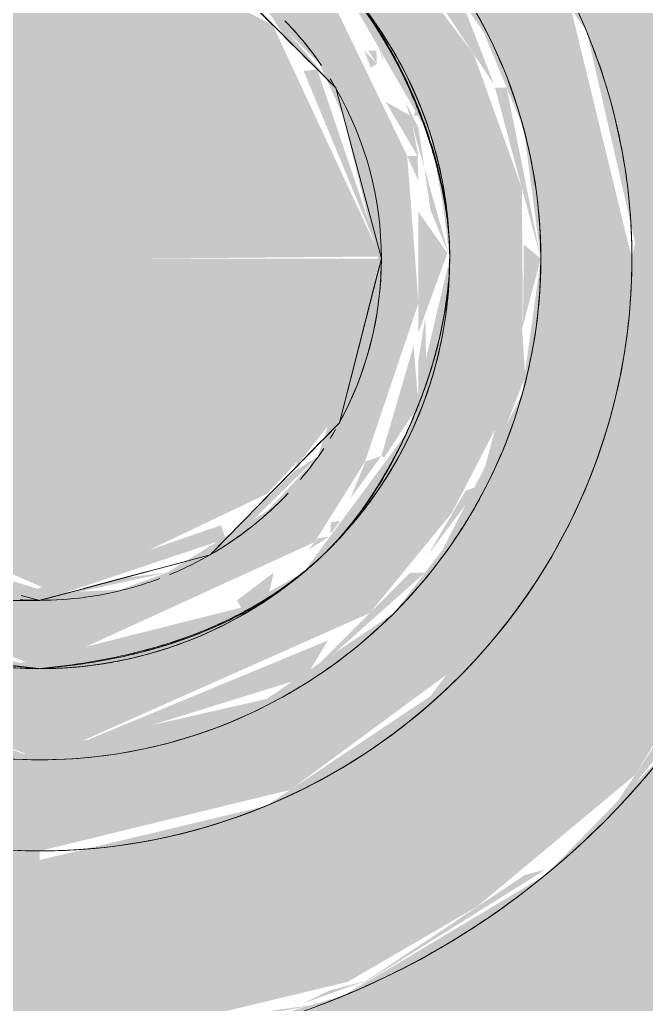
# Model space of a CAD drawing. Header units: millimetres. Extents: x 91786 to 132940, y -1987 to 10096.
# Drawn here: x 128289.46 to 128303.21, y 583.63 to 605.24 of the extents above; entities that cross this region are included whole.
import ezdxf

# ---------------------------------------------------------------- set-up
doc = ezdxf.new("R2010")
doc.units = ezdxf.units.MM
doc.layers.add('0-1', color=7, linetype='Continuous', lineweight=9)
doc.layers.add('P-SANR-FIXT', color=7, linetype='Continuous', lineweight=9)
doc.layers.add('0-2', color=7, linetype='Continuous', lineweight=9, transparency=0.7)

# ---------------------------------------------------------------- blocks, each defined once
blk = doc.blocks.new('Sanitary_Toilet-Accessories_Gessi_Wall-mounted-paper-roll-holder-65449 - Chrome-30913797-Развертка 1_66-4')
at = {"layer": '0-2'}
for points in [[(9619, 577.5), (9626.477, 578.942), (9631.754, 581.797), (9634.518, 584.09), (9636.893, 586.82), (9638.738, 589.787), (9640.112, 593.061), (9640.943, 596.48), (9641.223, 600), (9640.943, 603.52), (9640.108, 606.953), (9639.048, 609.605), (9636.979, 613.062), (9634.91, 615.518), (9631.99, 618.032), (9629.215, 619.737), (9625.138, 621.528), (9619, 622.5), (9611.523, 621.058), (9609.5, 619.801), (9609.607, 614.73), (9612.303, 616.168), (9614.963, 616.944), (9619, 617.5), (9624.524, 616.602), (9627.579, 615.238), (9630.102, 613.528), (9632.823, 610.732), (9633.656, 609.536), (9635.211, 606.593), (9636.226, 602.78), (9636.416, 598.285), (9635.834, 595.486), (9634.88, 592.647), (9632.698, 589.123), (9630.102, 586.472), (9625.697, 583.832), (9623.037, 583.056), (9618.593, 582.556), (9613.476, 583.398), (9610.624, 584.635), (9607.564, 586.775), (9605.114, 589.356), (9603.202, 592.501), (9602.832, 592.579), (9598.07, 592.5), (9598.952, 590.395), (9601.047, 586.902), (9603.09, 584.482), (9605.82, 582.107), (9608.785, 580.263), (9612.862, 578.472), (9614.441, 578.222)], [(9619, 582.5), (9625.762, 584.127), (9628.603, 585.779), (9632.072, 588.67), (9635.109, 593.609), (9636.322, 599.103), (9635.431, 605.042), (9634.709, 607.353), (9631.083, 612.374), (9626.361, 615.585), (9623.734, 616.558), (9619, 617.5), (9619, 613), (9624.5, 611.66), (9628.526, 608.693), (9631.01, 604.975), (9632.072, 600.344), (9630.657, 594.497), (9627.579, 590.398), (9623.975, 587.99), (9619, 586.801), (9619, 583.146)], [(9619, 587), (9624.5, 588.34), (9628.526, 591.307), (9631.01, 595.025), (9632, 600), (9630.657, 605.503), (9627.579, 609.602), (9623.761, 612.053), (9618.593, 612.919), (9613.5, 611.66), (9609.5, 608.732), (9609.648, 607.426), (9610.996, 607.483), (9611.853, 608.263), (9614.1, 609.687), (9619, 611), (9625, 609.192), (9626.778, 607.778), (9628.744, 604.975), (9629.625, 602.847), (9630, 600), (9629.588, 597.017), (9627.836, 593.6), (9626.778, 592.222), (9623.975, 590.333), (9618.593, 589.109), (9613, 590.808), (9611.222, 592.222), (9610.531, 592.752), (9608.545, 592.697), (9610.307, 590.474), (9614.266, 587.942), (9618.593, 587.081)], [(9619, 591.019), (9625.035, 593.777), (9626.142, 595.547), (9627.315, 599.026), (9627.067, 602.254), (9625.332, 605.849), (9624.122, 606.863), (9618.653, 608.855), (9616.055, 607.462), (9620.941, 607.244), (9623.488, 605.922), (9625.137, 604.287), (9625.661, 603.135), (9626.462, 599.852), (9625.104, 595.652), (9624, 594.464), (9621.795, 593.109), (9620.764, 592.731), (9617.475, 592.583), (9615.399, 592.5), (9618.989, 591.024)], [(9621.15, 600), (9626.481, 600.047), (9624.118, 605.122), (9621.744, 606.364), (9618.87, 607.24), (9618.104, 606.998), (9613.131, 603.937), (9611.63, 600), (9621.057, 600)], [(9625.496, 603.748), (9623.928, 605.581), (9624.364, 604.881), (9625.495, 603.749)], [(9626.263, 604.193), (9626.279, 604.202), (9626.109, 604.566)], [(9627.315, 601.7), (9627.293, 602.254), (9627.086, 602.254)], [(9627.315, 598.381), (9627.95, 600.12), (9627.315, 601.026), (9627.315, 598.974)], [(9627.988, 600.029), (9627.982, 600.089), (9627.981, 600.046)], [(9623.648, 594.425), (9624.211, 594.966), (9623.721, 594.5)], [(9625.38, 593.958), (9625.598, 594.243), (9625.393, 594.214)]]:
    blk.add_hatch(color=256, dxfattribs=at).paths.add_polyline_path(points)
h = blk.add_hatch(color=256, dxfattribs=at)
h.paths.add_polyline_path([(9619, 582.5), (9619, 587), (9613.5, 588.34), (9609.474, 591.307), (9608.295, 592.847), (9605.035, 592.708), (9603.387, 592.5), (9606.917, 587.626), (9611.639, 584.415), (9614.266, 583.442), (9618.593, 582.581)])
h.paths.add_polyline_path([(9609.5, 608.732), (9610.307, 609.526), (9614.1, 612.025), (9619, 613.199), (9619, 617.5), (9612.238, 615.873), (9609.5, 614.253), (9609.5, 608.855)])
h = blk.add_hatch(color=256, dxfattribs=at)
h.paths.add_polyline_path([(9625.697, 583.832), (9630.102, 586.591), (9629.648, 586.472), (9625.953, 584.003)])
h.paths.add_polyline_path([(9619, 582.5), (9625.139, 583.639), (9623.734, 583.442), (9620.146, 582.728)])
h.paths.add_polyline_path([(9631.374, 587.626), (9633.589, 590.349), (9633.551, 590.883), (9631.411, 587.681)])
h.paths.add_polyline_path([(9635.314, 593.977), (9636.281, 597.791), (9635.986, 597.414), (9635.493, 594.898)])
h.paths.add_polyline_path([(9636.498, 600.01), (9635.778, 604.598), (9635.643, 604.344), (9636.416, 600.424)])
h.paths.add_polyline_path([(9635.168, 606.697), (9633.551, 609.722), (9632.896, 610.096), (9635.107, 606.788)])
h.paths.add_polyline_path([(9630.898, 612.693), (9627.865, 615.035), (9630.102, 613.225)])
h.paths.add_polyline_path([(9625.697, 616.168), (9622.348, 617.039), (9623.734, 616.558), (9625.362, 616.234)])
h = blk.add_hatch(color=256, dxfattribs=at)
h.paths.add_polyline_path([(9624.76, 583.646), (9626.182, 584.156), (9625.364, 583.936), (9625.148, 583.832)])
h.paths.add_polyline_path([(9634.964, 592.997), (9635.283, 593.88), (9634.973, 593.035)])
h.paths.add_polyline_path([(9636.322, 599.103), (9636.416, 600.424), (9636.22, 599.99), (9636.246, 599.766)])
h.paths.add_polyline_path([(9631.703, 611.883), (9630.898, 612.693), (9631.597, 611.991)])
h.paths.add_polyline_path([(9627.104, 615.228), (9625.137, 616.279), (9625.762, 615.873), (9626.735, 615.405)])
h = blk.add_hatch(color=256, dxfattribs=at)
h.paths.add_polyline_path([(9619, 589), (9626.248, 592.222), (9628.046, 594.417), (9628.995, 596.25), (9629.597, 598.497), (9629.588, 601.538), (9628.526, 604.492), (9625.696, 608.226), (9619, 611), (9611.738, 607.764), (9611.475, 607.416), (9614.578, 607.659), (9619.482, 608.855), (9624.597, 607.048), (9625.941, 605.5), (9627.579, 602.655), (9627.844, 601.229), (9628, 599.999), (9627.111, 596.25), (9624.789, 593.109), (9623.422, 592.341), (9618.593, 591.123), (9612.304, 592.714), (9611.504, 592.469), (9612.669, 591.622), (9618.593, 589.169)])
h.paths.add_polyline_path([(9625.811, 594.723), (9626.155, 595.547), (9626.15, 595.547)])
h = blk.add_hatch(color=256, dxfattribs=at)
h.paths.add_polyline_path([(9619, 589), (9624.834, 590.808), (9625.331, 591.622), (9620.9, 589.787)])
h.paths.add_polyline_path([(9619, 589), (9612.636, 591.338), (9614.025, 590.333), (9618.593, 589.109)])
h.paths.add_polyline_path([(9627.528, 593.502), (9628.667, 595.025), (9628.349, 594.904), (9627.53, 593.505)])
h.paths.add_polyline_path([(9629.625, 598.601), (9630, 600), (9629.625, 600.312), (9629.625, 600)])
h.paths.add_polyline_path([(9628.977, 603.817), (9628.192, 605.834), (9627.315, 606.305), (9628.526, 604.492)])
h.paths.add_polyline_path([(9619, 611), (9613.166, 609.192), (9612.636, 608.364), (9618.593, 610.831)])
h.paths.add_polyline_path([(9625.873, 608.153), (9623.975, 609.667), (9619, 611), (9625.696, 608.226)])
h = blk.add_hatch(color=256, dxfattribs=at)
h.paths.add_polyline_path([(9624.5, 590.474), (9627.459, 593.109), (9627.135, 593.109), (9624.789, 590.763)])
h.paths.add_polyline_path([(9630, 600), (9629.251, 603.75), (9628.995, 603.75), (9629.671, 601.229)])
h.paths.add_polyline_path([(9628.526, 594.5), (9629.66, 597.414), (9629.588, 598.462), (9628.667, 595.025)])
h.paths.add_polyline_path([(9628.526, 605.5), (9625.696, 608.727), (9625.397, 608.629), (9628.192, 605.834)])
h = blk.add_hatch(color=256, dxfattribs=at)
h.paths.add_polyline_path([(9618.977, 591.01), (9618.808, 591.098), (9618.971, 591.012)])
h.paths.add_polyline_path([(9625.785, 594.692), (9626.15, 595.547), (9625.787, 594.697)])
h.paths.add_polyline_path([(9615.26, 607.451), (9615.405, 607.5), (9615.349, 607.488)])
h = blk.add_hatch(color=256, dxfattribs=at)
h.paths.add_polyline_path([(9626.56, 595.635), (9627.315, 596.771), (9627.206, 598.083), (9626.5, 595.67)])
h.paths.add_polyline_path([(9623.193, 607.263), (9623.086, 607.575), (9623.086, 607.308)])
h = blk.add_hatch(color=256, dxfattribs=at)
h.paths.add_polyline_path([(9623.422, 592.341), (9624, 592.517), (9624.138, 593.109), (9623.33, 592.5)])
h.paths.add_polyline_path([(9627.315, 602.235), (9627.14, 603.135), (9626.593, 603.444), (9627.293, 602.254)])
h.paths.add_polyline_path([(9627.315, 603.444), (9627.209, 603.135), (9627.315, 603.135)])
h.paths.add_polyline_path([(9626.401, 604.273), (9626.39, 604.566), (9626.21, 604.566)])
h.paths.add_polyline_path([(9624.672, 606.651), (9623.967, 607.505), (9623.325, 607.492), (9623.193, 607.263), (9624.597, 606.682)])
h = blk.add_hatch(color=256, dxfattribs=at)
h.paths.add_polyline_path([(9604.722, 600), (9610.016, 600.084), (9611.014, 603.937), (9613.316, 606.97), (9613.5, 607.41), (9609.5, 607.084), (9609.22, 603.591), (9608.75, 602.499), (9607.61, 601.229), (9605.746, 600.248), (9604.621, 600)])
h.paths.add_polyline_path([(9610.685, 600), (9611.519, 600.047), (9613.682, 604.531), (9619.093, 607.245), (9620.126, 607.035), (9623.322, 605.922), (9622.74, 606.499), (9619.362, 607.403), (9614.762, 607.244), (9612.922, 606.169), (9611.804, 604.355), (9610.685, 601.026), (9610.685, 600.025)])
h.paths.add_polyline_path([(9626.5, 600), (9625.09, 604.154), (9624.794, 604.119), (9626.481, 600.047)])
h.paths.add_polyline_path([(9607.908, 601.524), (9608.325, 601.926), (9608, 601.593)])
h = blk.add_hatch(color=256, dxfattribs=at)
h.paths.add_polyline_path([(9624.9, 593.613), (9625.349, 593.894), (9625.104, 593.862), (9624.919, 593.636)])
h.paths.add_polyline_path([(9625.391, 605.826), (9625.125, 606.348), (9625.234, 606.067), (9625.364, 605.868)])
h = blk.add_hatch(color=256, dxfattribs=at)
h.paths.add_polyline_path([(9625.506, 593.98), (9625.597, 593.995), (9625.579, 594.156)])
h.paths.add_polyline_path([(9626.557, 604.363), (9626.469, 604.566), (9626.5, 604.433)])
h = blk.add_hatch(color=256, dxfattribs=at)
h.paths.add_polyline_path([(9625.597, 593.995), (9625.605, 593.997), (9625.925, 594.5)])
h.paths.add_polyline_path([(9626.602, 604.389), (9626.5, 604.664), (9626.5, 604.525)])
h = blk.add_hatch(color=256, dxfattribs=at)
h.paths.add_polyline_path([(9625.818, 594.732), (9626.5, 595.67), (9626.155, 595.547)])
h.paths.add_polyline_path([(9626.279, 604.202), (9626.401, 604.273), (9626.128, 604.566)])
h = blk.add_hatch(color=256, dxfattribs=at)
h.paths.add_polyline_path([(9627.315, 596.639), (9627.486, 597.414), (9627.466, 598.71), (9627.315, 597.788), (9627.315, 596.651)])
h.paths.add_polyline_path([(9627.982, 600.089), (9627.033, 603.444), (9627.315, 602.866), (9627.579, 601.063), (9627.799, 600.533)])
h = blk.add_hatch(color=256, dxfattribs=at)
h.paths.add_polyline_path([(9618.904, 591.034), (9618.341, 591.273), (9618.706, 591.103)])
h.paths.add_polyline_path([(9627.315, 601.654), (9627.086, 602.254), (9627.067, 602.254)])
h = blk.add_hatch(color=256, dxfattribs=at)
h.paths.add_polyline_path([(9619, 592.5), (9619.288, 592.577), (9623.086, 593.851), (9622.979, 594.148), (9618.946, 592.755), (9618.038, 593.039), (9616.449, 593.925), (9616.18, 594.075), (9613.074, 596.136), (9611.5, 600), (9610.685, 600), (9610.933, 597.746), (9612.801, 593.989), (9613.561, 593.253), (9615.257, 592.596), (9618.953, 592.501)])
h.paths.add_polyline_path([(9597.796, 592.5), (9606.229, 592.778), (9610.622, 592.748), (9613.5, 592.882), (9612.505, 593.832), (9610.351, 597.555), (9610.168, 598.678), (9609.968, 600), (9597, 600), (9597.227, 594.606), (9597.796, 592.501)])
h.paths.add_polyline_path([(9624.59, 595.388), (9625.674, 596.771), (9626.432, 599.837), (9624.655, 595.547)])
h.paths.add_polyline_path([(9612.451, 596.457), (9612.344, 596.85), (9612.45, 596.46)])
h = blk.add_hatch(color=256, dxfattribs=at)
h.paths.add_polyline_path([(9597, 592.5), (9597.742, 592.651), (9597, 594), (9597, 592.501)])
h.paths.add_polyline_path([(9619.626, 592.758), (9624, 594.842), (9624.655, 595.547), (9626.5, 600), (9611.5, 600), (9613.636, 595.506), (9615.126, 594.663), (9616.318, 593.998), (9616.449, 593.925), (9619.047, 592.792), (9619.582, 592.758)])
h = blk.add_hatch(color=256, dxfattribs=at)
h.paths.add_polyline_path([(9627.502, 593.476), (9628.067, 594.421), (9627.519, 593.505)])
h.paths.add_polyline_path([(9629.597, 598.497), (9629.625, 598.601), (9629.607, 600)])
h = blk.add_hatch(color=256, dxfattribs=at)
h.paths.add_polyline_path([(9619.005, 592.501), (9621.795, 593.109), (9620.839, 592.992), (9619.004, 592.501)])
h.paths.add_polyline_path([(9622.746, 593.503), (9623.471, 594.058), (9625.104, 595.652), (9624.559, 595.314), (9622.747, 593.504)])
at = {"layer": '0-1'}
for p, q in [((9623.684, 605.56), (9624.122, 605.122)), ((9624.202, 605.042), (9624.56, 604.684)), ((9624.613, 604.631), (9624.933, 604.311)), ((9625.332, 603.912), (9625.497, 603.747)), ((9625.497, 603.747), (9626.5, 600)), ((9626.462, 599.852), (9625.579, 596.399)), ((9625.579, 596.399), (9625.332, 596.147)), ((9625.182, 595.993), (9624.59, 595.388)), ((9624.59, 595.388), (9624.166, 594.955)), ((9624.166, 594.955), (9623.648, 594.425)), ((9623.409, 594.181), (9622.841, 593.6)), ((9622.743, 593.501), (9621.788, 593.246)), ((9622.841, 593.6), (9622.744, 593.502)), ((9621.357, 593.13), (9619.961, 592.757)), ((9619, 592.5), (9618.593, 592.609)), ((9619.951, 592.754), (9619.004, 592.501)), ((9618.593, 592.5), (9618.477, 592.5)), ((9618.766, 592.5), (9618.593, 592.5)), ((9618.941, 592.5), (9618.766, 592.5)), ((9619, 592.5), (9618.941, 592.5))]:
    blk.add_line(p, q, dxfattribs=at)
at = {"layer": 'P-SANR-FIXT'}
for radius, start, end in [(13, 22.8573, 67.5), (11, 22.37, 36.1335), (11, 22.37, 36.1335), (7.5, 40.2324, 44.1177), (7.5, 40.2324, 44.1177), (7.5, 40.2324, 44.1177), (9, 29.6513, 35.3302), (9, 29.6513, 35.3302), (13, 22.5, 22.8573), (13, 11.25, 22.5), (7.5, 36.1335, 39.6499), (7.5, 36.1335, 39.6499), (7.5, 36.1335, 39.6499), (9, 17.9681, 29.6513), (9, 17.9681, 29.6513), (7.5, 30, 31.7786), (7.5, 30, 31.7786), (7.5, 30, 31.7786), (11, 7.9402, 20.8175), (11, 7.9402, 20.8175), (7.5, 0, 29.9777), (7.5, 0, 29.9777), (7.5, 0, 29.9777), (9, 11.6951, 17.9681), (9, 11.6951, 17.9681), (13, 0, 10.9788), (9, 7.1875, 11.2886), (9, 7.1875, 11.2886), (11, 360, 6.7019), (11, 0, 6.7019), (9, 0.3307, 6.4889), (9, 0.3307, 6.4889), (9, 352.8125, 0), (9, 352.8125, 0), (11, 352.37, 360), (11, 352.37, 0), (13, 348.75, 0), (7.5, 331.1957, 358.8058), (7.5, 331.1957, 358.8058), (7.5, 331.1957, 358.8058), (11, 337.63, 351.8035), (11, 337.63, 351.8035), (9, 330.3487, 346.4475), (9, 330.3487, 346.4475), (13, 315, 348.3059), (7.5, 328.2214, 330), (7.5, 328.2214, 330), (7.5, 328.2214, 330), (7.5, 319.7676, 326.2698), (7.5, 319.7676, 326.2698), (7.5, 319.7676, 326.2698), (11, 322.9415, 337.0899), (11, 330, 337.0899), (9, 322.7462, 330.3487), (9, 322.7462, 330.3487), (7.5, 310.2293, 316.6384), (7.5, 310.2293, 316.6384), (7.5, 310.2293, 316.6384), (9, 319.7062, 322.7462), (9, 319.7062, 322.7462), (11, 322.9415, 330), (7.5, 300, 307.6406), (7.5, 300, 307.6406), (7.5, 300, 307.6406), (9, 315, 317.43), (9, 315, 317.43), (7.5, 292.3388, 299.9407), (7.5, 292.3388, 299.9407), (7.5, 292.3388, 299.9407), (9, 314.3854, 314.7771), (9, 314.3854, 314.7771), (9, 314.7771, 315), (9, 314.7771, 315), (9, 310.2299, 313.0033), (9, 310.2299, 313.0033), (11, 310.2324, 322.37), (11, 310.2324, 322.37), (9, 299.6513, 310.2299), (9, 299.6513, 310.2299), (7.5, 277.6776, 290.6055), (7.5, 277.6776, 290.6055), (7.5, 277.6776, 290.6055), (7.5, 266.7429, 270), (7.5, 266.7429, 270), (7.5, 266.7429, 270), (7.5, 270.0281, 277.5969), (7.5, 270.0281, 277.5969), (7.5, 270.0281, 277.5969), (9, 283.5525, 298.8918), (9, 283.5525, 298.8918), (11, 300, 310.2324), (11, 300, 310.2324), (9, 252.0319, 269.6693), (9, 252.0319, 269.6693), (9, 270.3307, 281.8378), (9, 270.3307, 281.8378), (9, 281.8378, 283.0064), (9, 281.8378, 283.0064), (13, 270, 315), (11, 240, 270), (11, 240, 270), (11, 270, 300), (11, 270, 300), (17.5, 316.9471, 319.1379), (17.5, 316.9471, 319.1379), (13, 247.8378, 270), (17.5, 313.3006, 314.6715), (17.5, 313.3006, 314.6715), (17.5, 303.75, 313.1111), (17.5, 303.75, 313.1111), (17.5, 298.0769, 303.75), (17.5, 298.0769, 303.75), (17.5, 294.4224, 298.0769), (17.5, 294.4224, 298.0769), (17.5, 292.5, 294.4224), (17.5, 292.5, 294.4224), (17.5, 290.9698, 292.5), (17.5, 290.9698, 292.5)]:
    blk.add_arc((9619, 600), radius, start, end, dxfattribs=at)
for points, knots in [([(9612.669, 593.603), (9612.294, 593.983), (9611.591, 594.885), (9610.73, 596.548), (9610.247, 598.027), (9610.038, 599.185), (9609.982, 600), (9610.034, 600.814), (9610.234, 601.967), (9610.706, 603.436), (9611.557, 605.087), (9612.347, 606.097), (9612.922, 606.64), (9613.326, 606.987), (9614.084, 607.54), (9615.313, 608.187), (9617.021, 608.729), (9618.314, 608.936), (9619, 609)], [0.25, 0.25, 0.25, 0.25, 0.3125, 0.375, 0.4375, 0.46875, 0.5, 0.53125, 0.5625, 0.625, 0.6875, 0.75, 0.765625, 0.78125, 0.8125, 0.875, 0.9375, 1, 1, 1, 1]), ([(9611.444, 595.23), (9611.196, 595.652), (9610.693, 596.661), (9610.247, 598.027), (9610.038, 599.185), (9609.982, 600), (9610.034, 600.814), (9610.234, 601.967), (9610.706, 603.436), (9611.557, 605.087), (9612.347, 606.097), (9612.922, 606.64), (9613.326, 606.987), (9614.084, 607.54), (9615.313, 608.187), (9617.021, 608.729), (9618.314, 608.936), (9619, 609)], [0.3244382, 0.3244382, 0.3244382, 0.3244382, 0.375, 0.4375, 0.46875, 0.5, 0.53125, 0.5625, 0.625, 0.6875, 0.75, 0.765625, 0.78125, 0.8125, 0.875, 0.9375, 1, 1, 1, 1]), ([(9625.331, 593.603), (9625.706, 593.983), (9626.409, 594.885), (9627.27, 596.548), (9627.753, 598.027), (9627.962, 599.185), (9628.018, 600), (9627.966, 600.814), (9627.766, 601.967), (9627.294, 603.436), (9626.443, 605.087), (9625.653, 606.097), (9625.078, 606.64), (9624.674, 606.987), (9623.916, 607.54), (9622.687, 608.187), (9620.979, 608.729), (9619.686, 608.936), (9619, 609)], [0.25, 0.25, 0.25, 0.25, 0.3125, 0.375, 0.4375, 0.46875, 0.5, 0.53125, 0.5625, 0.625, 0.6875, 0.75, 0.765625, 0.78125, 0.8125, 0.875, 0.9375, 1, 1, 1, 1]), ([(9625.331, 593.603), (9625.706, 593.983), (9626.409, 594.885), (9627.27, 596.548), (9627.753, 598.027), (9627.962, 599.185), (9628.018, 600), (9627.966, 600.814), (9627.766, 601.967), (9627.294, 603.436), (9626.443, 605.087), (9625.653, 606.097), (9625.078, 606.64), (9624.674, 606.987), (9623.916, 607.54), (9622.687, 608.187), (9620.979, 608.729), (9619.686, 608.936), (9619, 609)], [0.25, 0.25, 0.25, 0.25, 0.3125, 0.375, 0.4375, 0.46875, 0.5, 0.53125, 0.5625, 0.625, 0.6875, 0.75, 0.765625, 0.78125, 0.8125, 0.875, 0.9375, 1, 1, 1, 1]), ([(9613.847, 607.337), (9613.62, 607.188), (9613.294, 606.951), (9612.889, 606.605), (9612.314, 606.065), (9611.528, 605.066), (9610.69, 603.441), (9610.228, 601.995), (9610.033, 600.855), (9609.983, 600.048), (9610.037, 599.235), (9610.238, 598.078), (9610.708, 596.595), (9611.412, 595.205), (9612.083, 594.241), (9612.538, 593.723), (9612.924, 593.359), (9613.33, 593.011), (9614.093, 592.455), (9615.33, 591.807), (9617.051, 591.266), (9618.355, 591.062), (9619.047, 591)], [0.1875, 0.1875, 0.1875, 0.1875, 0.21875, 0.234375, 0.25, 0.3125, 0.375, 0.4375, 0.46875, 0.5, 0.53125, 0.5625, 0.625, 0.6875, 0.71875, 0.75, 0.765625, 0.78125, 0.8125, 0.875, 0.9375, 1, 1, 1, 1]), ([(9625.397, 606.331), (9625.774, 605.954), (9626.472, 605.066), (9627.31, 603.441), (9627.772, 601.995), (9627.967, 600.855), (9628.017, 600.048), (9627.963, 599.235), (9627.762, 598.078), (9627.292, 596.595), (9626.588, 595.205), (9625.917, 594.241), (9625.462, 593.723), (9625.077, 593.359), (9624.67, 593.011), (9623.907, 592.455), (9622.67, 591.807), (9620.949, 591.266), (9619.645, 591.062), (9618.953, 591)], [0.25, 0.25, 0.25, 0.25, 0.3125, 0.375, 0.4375, 0.46875, 0.5, 0.53125, 0.5625, 0.625, 0.6875, 0.71875, 0.75, 0.765625, 0.78125, 0.8125, 0.875, 0.9375, 1, 1, 1, 1]), ([(9626.742, 604.471), (9626.636, 604.665), (9626.482, 604.927), (9626.32, 605.175), (9626.274, 605.243)], [0.66472966, 0.66472966, 0.66472966, 0.66472966, 0.6875, 0.69627864, 0.69627864, 0.69627864, 0.69627864]), ([(9626.343, 605.161), (9626.375, 605.114), (9626.519, 604.892), (9626.656, 604.661), (9626.758, 604.475)], [0.30633361, 0.30633361, 0.30633361, 0.30633361, 0.3125, 0.33467897, 0.33467897, 0.33467897, 0.33467897]), ([(9627.508, 602.722), (9627.429, 602.956), (9627.204, 603.554), (9626.927, 604.133), (9626.742, 604.471)], [0.59982279, 0.59982279, 0.59982279, 0.59982279, 0.625, 0.66472966, 0.66472966, 0.66472966, 0.66472966]), ([(9626.758, 604.475), (9626.944, 604.138), (9627.226, 603.549), (9627.453, 602.94), (9627.534, 602.696)], [0.33467897, 0.33467897, 0.33467897, 0.33467897, 0.375, 0.40174126, 0.40174126, 0.40174126, 0.40174126]), ([(9627.914, 598.954), (9627.925, 599.028), (9627.975, 599.386), (9627.999, 599.728), (9628, 600)], [0.46056557, 0.46056557, 0.46056557, 0.46056557, 0.46875, 0.5, 0.5, 0.5, 0.5]), ([(9628, 600.047), (9627.999, 599.777), (9627.976, 599.431), (9627.927, 599.07), (9627.915, 598.991)], [0.5, 0.5, 0.5, 0.5, 0.53125, 0.53992076, 0.53992076, 0.53992076, 0.53992076]), ([(9627.707, 597.988), (9627.585, 597.528), (9627.302, 596.686), (9626.923, 595.882), (9626.736, 595.535)], [0.57589, 0.57589, 0.57589, 0.57589, 0.625, 0.66523164, 0.66523164, 0.66523164, 0.66523164]), ([(9626.727, 595.533), (9626.908, 595.865), (9627.291, 596.665), (9627.58, 597.502), (9627.706, 597.974)], [0.33635209, 0.33635209, 0.33635209, 0.33635209, 0.375, 0.42538683, 0.42538683, 0.42538683, 0.42538683]), ([(9626.061, 594.471), (9626.17, 594.621), (9626.4, 594.961), (9626.616, 595.328), (9626.727, 595.533)], [0.29254608, 0.29254608, 0.29254608, 0.29254608, 0.3125, 0.33635209, 0.33635209, 0.33635209, 0.33635209]), ([(9626.736, 595.535), (9626.633, 595.344), (9626.426, 594.988), (9626.203, 594.655), (9626.094, 594.504)], [0.66523164, 0.66523164, 0.66523164, 0.66523164, 0.6875, 0.70759695, 0.70759695, 0.70759695, 0.70759695]), ([(9612.636, 593.636), (9612.731, 593.541), (9612.924, 593.359), (9613.33, 593.011), (9614.093, 592.455), (9615.33, 591.807), (9617.051, 591.266), (9618.355, 591.062), (9619.047, 591)], [0.75, 0.75, 0.75, 0.75, 0.765625, 0.78125, 0.8125, 0.875, 0.9375, 1, 1, 1, 1]), ([(9625.364, 593.636), (9625.269, 593.541), (9625.077, 593.359), (9624.67, 593.011), (9623.907, 592.455), (9622.67, 591.807), (9620.949, 591.266), (9619.645, 591.062), (9618.953, 591)], [0.75, 0.75, 0.75, 0.75, 0.765625, 0.78125, 0.8125, 0.875, 0.9375, 1, 1, 1, 1]), ([(9625.364, 593.636), (9625.269, 593.541), (9625.077, 593.359), (9624.67, 593.011), (9623.907, 592.455), (9622.67, 591.807), (9620.949, 591.266), (9619.645, 591.062), (9618.953, 591)], [0.75, 0.75, 0.75, 0.75, 0.765625, 0.78125, 0.8125, 0.875, 0.9375, 1, 1, 1, 1]), ([(9623.607, 592.297), (9623.776, 592.392), (9624.17, 592.633), (9624.538, 592.902), (9624.743, 593.07)], [0.16532103, 0.16532103, 0.16532103, 0.16532103, 0.1875, 0.21875, 0.21875, 0.21875, 0.21875]), ([(9624.769, 593.1), (9624.561, 592.931), (9624.188, 592.659), (9623.786, 592.416), (9623.613, 592.319)], [0.78125, 0.78125, 0.78125, 0.78125, 0.8125, 0.83476836, 0.83476836, 0.83476836, 0.83476836]), ([(9623.518, 592.267), (9623.236, 592.114), (9622.538, 591.783), (9621.767, 591.525), (9621.298, 591.401)], [0.83883726, 0.83883726, 0.83883726, 0.83883726, 0.875, 0.92411, 0.92411, 0.92411, 0.92411]), ([(9621.322, 591.385), (9621.785, 591.508), (9622.541, 591.761), (9623.226, 592.088), (9623.501, 592.238)], [0.0753675, 0.0753675, 0.0753675, 0.0753675, 0.125, 0.16069074, 0.16069074, 0.16069074, 0.16069074]), ([(9615.989, 591.615), (9616.341, 591.496), (9617.296, 591.228), (9618.355, 591.062), (9619.047, 591)], [0.8985079, 0.8985079, 0.8985079, 0.8985079, 0.9375, 1, 1, 1, 1]), ([(9618.953, 591), (9618.279, 591.059), (9617.278, 591.214), (9616.37, 591.466), (9616.052, 591.571)], [0, 0, 0, 0, 0.0625, 0.09825874, 0.09825874, 0.09825874, 0.09825874])]:
    blk.add_open_spline(points, degree=3, knots=knots, dxfattribs=at)
for points in [[(9627.801, 601.681), (9627.724, 602.027), (9627.625, 602.376), (9627.508, 602.722)], [(9627.534, 602.696), (9627.643, 602.369), (9627.734, 602.039), (9627.806, 601.711)], [(9627.918, 601.058), (9627.887, 601.263), (9627.848, 601.471), (9627.801, 601.681)], [(9627.806, 601.711), (9627.838, 601.57), (9627.866, 601.428), (9627.89, 601.288)], [(9627.89, 601.288), (9627.9, 601.228), (9627.909, 601.168), (9627.918, 601.109)], [(9628, 600), (9628.001, 600.272), (9627.983, 600.543), (9627.95, 600.823)], [(9627.951, 600.863), (9627.984, 600.586), (9628.001, 600.317), (9628, 600.047)], [(9625.769, 594.092), (9625.869, 594.213), (9625.966, 594.34), (9626.061, 594.471)], [(9626.094, 594.504), (9626.034, 594.42), (9625.972, 594.338), (9625.91, 594.258)], [(9625.331, 593.603), (9625.418, 593.692), (9625.505, 593.784), (9625.589, 593.88)], [(9625.603, 593.89), (9625.525, 593.802), (9625.445, 593.718), (9625.364, 593.636)], [(9624.743, 593.07), (9624.846, 593.154), (9624.946, 593.241), (9625.044, 593.329)], [(9625.074, 593.361), (9624.975, 593.272), (9624.873, 593.185), (9624.769, 593.1)], [(9620.91, 591.305), (9620.297, 591.164), (9619.645, 591.062), (9618.953, 591)], [(9619.047, 591), (9619.721, 591.059), (9620.358, 591.157), (9620.957, 591.295)], [(9621.231, 591.384), (9621.125, 591.356), (9621.018, 591.33), (9620.91, 591.305)], [(9620.957, 591.295), (9621.041, 591.315), (9621.125, 591.335), (9621.208, 591.356)]]:
    blk.add_open_spline(points, degree=3, dxfattribs=at)
blk = doc.blocks.new('Sanitary_Toilet-Accessories_Gessi_Wall-mounted-paper-roll-holder-65449 - Chrome-V72-Развертка 1_66-4')
at = {"layer": '0-1'}
for p, q in [((9623.684, 605.56), (9624.122, 605.122)), ((9624.202, 605.042), (9624.56, 604.684)), ((9624.613, 604.631), (9624.933, 604.311)), ((9625.332, 603.912), (9625.497, 603.747)), ((9625.497, 603.747), (9626.5, 600)), ((9626.462, 599.852), (9625.579, 596.399)), ((9625.579, 596.399), (9625.332, 596.147)), ((9625.182, 595.993), (9624.59, 595.388)), ((9624.59, 595.388), (9624.166, 594.955)), ((9624.166, 594.955), (9623.648, 594.425)), ((9623.409, 594.181), (9622.841, 593.6)), ((9622.743, 593.501), (9621.788, 593.246)), ((9622.841, 593.6), (9622.744, 593.502)), ((9621.357, 593.13), (9619.961, 592.757)), ((9619, 592.5), (9618.593, 592.609)), ((9619.951, 592.754), (9619.004, 592.501)), ((9618.593, 592.5), (9618.477, 592.5)), ((9618.766, 592.5), (9618.593, 592.5)), ((9618.941, 592.5), (9618.766, 592.5)), ((9619, 592.5), (9618.941, 592.5))]:
    blk.add_line(p, q, dxfattribs=at)
at = {"layer": 'P-SANR-FIXT'}
for radius, start, end in [(13, 22.8573, 67.5), (11, 22.37, 36.1335), (11, 22.37, 36.1335), (7.5, 40.2324, 44.1177), (7.5, 40.2324, 44.1177), (7.5, 40.2324, 44.1177), (9, 29.6513, 35.3302), (9, 29.6513, 35.3302), (13, 22.5, 22.8573), (13, 11.25, 22.5), (7.5, 36.1335, 39.6499), (7.5, 36.1335, 39.6499), (7.5, 36.1335, 39.6499), (9, 17.9681, 29.6513), (9, 17.9681, 29.6513), (7.5, 30, 31.7786), (7.5, 30, 31.7786), (7.5, 30, 31.7786), (11, 7.9402, 20.8175), (11, 7.9402, 20.8175), (7.5, 0, 29.9777), (7.5, 0, 29.9777), (7.5, 0, 29.9777), (9, 11.6951, 17.9681), (9, 11.6951, 17.9681), (13, 0, 10.9788), (9, 7.1875, 11.2886), (9, 7.1875, 11.2886), (11, 352.37, 6.7019), (11, 352.37, 6.7019), (9, 0.3307, 6.4889), (9, 0.3307, 6.4889), (9, 352.8125, 0), (9, 352.8125, 0), (13, 348.75, 0), (7.5, 331.1957, 358.8058), (7.5, 331.1957, 358.8058), (7.5, 331.1957, 358.8058), (11, 337.63, 351.8035), (11, 337.63, 351.8035), (9, 322.7462, 346.4475), (9, 330.3487, 346.4475), (13, 270, 348.3059), (7.5, 328.2214, 330), (7.5, 328.2214, 330), (7.5, 328.2214, 330), (7.5, 319.7676, 326.2698), (7.5, 319.7676, 326.2698), (7.5, 319.7676, 326.2698), (11, 322.9415, 337.0899), (11, 330, 337.0899), (9, 322.7462, 330.3487), (7.5, 310.2293, 316.6384), (7.5, 310.2293, 316.6384), (7.5, 310.2293, 316.6384), (9, 319.7062, 322.7462), (9, 319.7062, 322.7462), (11, 322.9415, 330), (7.5, 300, 307.6406), (7.5, 300, 307.6406), (7.5, 300, 307.6406), (9, 315, 317.43), (9, 315, 317.43), (7.5, 292.3388, 299.9407), (7.5, 292.3388, 299.9407), (7.5, 292.3388, 299.9407), (9, 314.3854, 314.7771), (9, 314.3854, 314.7771), (9, 314.7771, 315), (9, 314.7771, 315), (9, 310.2299, 313.0033), (9, 310.2299, 313.0033), (11, 310.2324, 322.37), (11, 310.2324, 322.37), (9, 299.6513, 310.2299), (9, 299.6513, 310.2299), (7.5, 277.6776, 290.6055), (7.5, 277.6776, 290.6055), (7.5, 277.6776, 290.6055), (7.5, 266.7429, 270), (7.5, 266.7429, 270), (7.5, 266.7429, 270), (7.5, 270.0281, 277.5969), (7.5, 270.0281, 277.5969), (7.5, 270.0281, 277.5969), (9, 283.5525, 298.8918), (9, 283.5525, 298.8918), (11, 300, 310.2324), (11, 300, 310.2324), (9, 252.0319, 269.6693), (9, 252.0319, 269.6693), (9, 270.3307, 281.8378), (9, 272.3872, 281.8378), (9, 281.8378, 283.0064), (9, 281.8378, 283.0064), (11, 240, 270), (11, 240, 270), (11, 270, 300), (11, 270, 300), (17.5, 316.9471, 319.1379), (17.5, 316.9471, 319.1379), (13, 247.8378, 270), (17.5, 313.3006, 314.6715), (17.5, 313.3006, 314.6715), (17.5, 303.75, 313.1111), (17.5, 303.75, 313.1111), (17.5, 298.0769, 303.75), (17.5, 298.0769, 303.75), (17.5, 294.4224, 298.0769), (17.5, 294.4224, 298.0769), (17.5, 290.9698, 294.4224), (17.5, 290.9698, 294.4224)]:
    blk.add_arc((9619, 600), radius, start, end, dxfattribs=at)
for points, knots in [([(9612.669, 593.603), (9612.294, 593.983), (9611.591, 594.885), (9610.73, 596.548), (9610.247, 598.027), (9610.038, 599.185), (9609.982, 600), (9610.034, 600.814), (9610.234, 601.967), (9610.706, 603.436), (9611.557, 605.087), (9612.347, 606.097), (9612.922, 606.64), (9613.326, 606.987), (9614.084, 607.54), (9615.313, 608.187), (9617.021, 608.729), (9618.314, 608.936), (9619, 609)], [0.25, 0.25, 0.25, 0.25, 0.3125, 0.375, 0.4375, 0.46875, 0.5, 0.53125, 0.5625, 0.625, 0.6875, 0.75, 0.765625, 0.78125, 0.8125, 0.875, 0.9375, 1, 1, 1, 1]), ([(9611.444, 595.23), (9611.196, 595.652), (9610.693, 596.661), (9610.247, 598.027), (9610.038, 599.185), (9609.982, 600), (9610.034, 600.814), (9610.234, 601.967), (9610.706, 603.436), (9611.557, 605.087), (9612.347, 606.097), (9612.922, 606.64), (9613.326, 606.987), (9614.084, 607.54), (9615.313, 608.187), (9617.021, 608.729), (9618.314, 608.936), (9619, 609)], [0.3244382, 0.3244382, 0.3244382, 0.3244382, 0.375, 0.4375, 0.46875, 0.5, 0.53125, 0.5625, 0.625, 0.6875, 0.75, 0.765625, 0.78125, 0.8125, 0.875, 0.9375, 1, 1, 1, 1]), ([(9625.331, 593.603), (9625.706, 593.983), (9626.409, 594.885), (9627.27, 596.548), (9627.753, 598.027), (9627.962, 599.185), (9628.018, 600), (9627.966, 600.814), (9627.766, 601.967), (9627.294, 603.436), (9626.443, 605.087), (9625.653, 606.097), (9625.078, 606.64), (9624.674, 606.987), (9623.916, 607.54), (9622.687, 608.187), (9620.979, 608.729), (9619.686, 608.936), (9619, 609)], [0.25, 0.25, 0.25, 0.25, 0.3125, 0.375, 0.4375, 0.46875, 0.5, 0.53125, 0.5625, 0.625, 0.6875, 0.75, 0.765625, 0.78125, 0.8125, 0.875, 0.9375, 1, 1, 1, 1]), ([(9625.331, 593.603), (9625.706, 593.983), (9626.409, 594.885), (9627.27, 596.548), (9627.753, 598.027), (9627.962, 599.185), (9628.018, 600), (9627.966, 600.814), (9627.766, 601.967), (9627.294, 603.436), (9626.443, 605.087), (9625.653, 606.097), (9625.078, 606.64), (9624.674, 606.987), (9623.916, 607.54), (9622.687, 608.187), (9620.979, 608.729), (9619.686, 608.936), (9619, 609)], [0.25, 0.25, 0.25, 0.25, 0.3125, 0.375, 0.4375, 0.46875, 0.5, 0.53125, 0.5625, 0.625, 0.6875, 0.75, 0.765625, 0.78125, 0.8125, 0.875, 0.9375, 1, 1, 1, 1]), ([(9613.847, 607.337), (9613.62, 607.188), (9613.294, 606.951), (9612.889, 606.605), (9612.314, 606.065), (9611.528, 605.066), (9610.69, 603.441), (9610.228, 601.995), (9610.033, 600.855), (9609.983, 600.048), (9610.037, 599.235), (9610.238, 598.078), (9610.708, 596.595), (9611.412, 595.205), (9612.083, 594.241), (9612.538, 593.723), (9612.924, 593.359), (9613.33, 593.011), (9614.093, 592.455), (9615.33, 591.807), (9617.051, 591.266), (9618.355, 591.062), (9619.047, 591)], [0.1875, 0.1875, 0.1875, 0.1875, 0.21875, 0.234375, 0.25, 0.3125, 0.375, 0.4375, 0.46875, 0.5, 0.53125, 0.5625, 0.625, 0.6875, 0.71875, 0.75, 0.765625, 0.78125, 0.8125, 0.875, 0.9375, 1, 1, 1, 1]), ([(9625.397, 606.331), (9625.774, 605.954), (9626.472, 605.066), (9627.31, 603.441), (9627.772, 601.995), (9627.967, 600.855), (9628.017, 600.048), (9627.963, 599.235), (9627.762, 598.078), (9627.292, 596.595), (9626.588, 595.205), (9625.917, 594.241), (9625.462, 593.723), (9625.077, 593.359), (9624.67, 593.011), (9623.907, 592.455), (9622.67, 591.807), (9620.949, 591.266), (9619.645, 591.062), (9618.953, 591)], [0.25, 0.25, 0.25, 0.25, 0.3125, 0.375, 0.4375, 0.46875, 0.5, 0.53125, 0.5625, 0.625, 0.6875, 0.71875, 0.75, 0.765625, 0.78125, 0.8125, 0.875, 0.9375, 1, 1, 1, 1]), ([(9626.742, 604.471), (9626.636, 604.665), (9626.482, 604.927), (9626.32, 605.175), (9626.274, 605.243)], [0.66472966, 0.66472966, 0.66472966, 0.66472966, 0.6875, 0.69627864, 0.69627864, 0.69627864, 0.69627864]), ([(9626.343, 605.161), (9626.375, 605.114), (9626.519, 604.892), (9626.656, 604.661), (9626.758, 604.475)], [0.30633361, 0.30633361, 0.30633361, 0.30633361, 0.3125, 0.33467897, 0.33467897, 0.33467897, 0.33467897]), ([(9627.508, 602.722), (9627.429, 602.956), (9627.204, 603.554), (9626.927, 604.133), (9626.742, 604.471)], [0.59982279, 0.59982279, 0.59982279, 0.59982279, 0.625, 0.66472966, 0.66472966, 0.66472966, 0.66472966]), ([(9626.758, 604.475), (9626.944, 604.138), (9627.226, 603.549), (9627.453, 602.94), (9627.534, 602.696)], [0.33467897, 0.33467897, 0.33467897, 0.33467897, 0.375, 0.40174126, 0.40174126, 0.40174126, 0.40174126]), ([(9627.914, 598.954), (9627.925, 599.028), (9627.975, 599.386), (9627.999, 599.728), (9628, 600)], [0.46056557, 0.46056557, 0.46056557, 0.46056557, 0.46875, 0.5, 0.5, 0.5, 0.5]), ([(9628, 600.047), (9627.999, 599.777), (9627.976, 599.431), (9627.927, 599.07), (9627.915, 598.991)], [0.5, 0.5, 0.5, 0.5, 0.53125, 0.53992076, 0.53992076, 0.53992076, 0.53992076]), ([(9627.707, 597.988), (9627.585, 597.528), (9627.302, 596.686), (9626.923, 595.882), (9626.736, 595.535)], [0.57589, 0.57589, 0.57589, 0.57589, 0.625, 0.66523164, 0.66523164, 0.66523164, 0.66523164]), ([(9626.727, 595.533), (9626.908, 595.865), (9627.291, 596.665), (9627.58, 597.502), (9627.706, 597.974)], [0.33635209, 0.33635209, 0.33635209, 0.33635209, 0.375, 0.42538683, 0.42538683, 0.42538683, 0.42538683]), ([(9626.061, 594.471), (9626.17, 594.621), (9626.4, 594.961), (9626.616, 595.328), (9626.727, 595.533)], [0.29254608, 0.29254608, 0.29254608, 0.29254608, 0.3125, 0.33635209, 0.33635209, 0.33635209, 0.33635209]), ([(9626.736, 595.535), (9626.633, 595.344), (9626.426, 594.988), (9626.203, 594.655), (9626.094, 594.504)], [0.66523164, 0.66523164, 0.66523164, 0.66523164, 0.6875, 0.70759695, 0.70759695, 0.70759695, 0.70759695]), ([(9612.636, 593.636), (9612.731, 593.541), (9612.924, 593.359), (9613.33, 593.011), (9614.093, 592.455), (9615.33, 591.807), (9617.051, 591.266), (9618.355, 591.062), (9619.047, 591)], [0.75, 0.75, 0.75, 0.75, 0.765625, 0.78125, 0.8125, 0.875, 0.9375, 1, 1, 1, 1]), ([(9625.364, 593.636), (9625.269, 593.541), (9625.077, 593.359), (9624.67, 593.011), (9623.907, 592.455), (9622.67, 591.807), (9620.949, 591.266), (9619.645, 591.062), (9618.953, 591)], [0.75, 0.75, 0.75, 0.75, 0.765625, 0.78125, 0.8125, 0.875, 0.9375, 1, 1, 1, 1]), ([(9625.364, 593.636), (9625.269, 593.541), (9625.077, 593.359), (9624.67, 593.011), (9623.907, 592.455), (9622.67, 591.807), (9620.949, 591.266), (9619.645, 591.062), (9618.953, 591)], [0.75, 0.75, 0.75, 0.75, 0.765625, 0.78125, 0.8125, 0.875, 0.9375, 1, 1, 1, 1]), ([(9623.607, 592.297), (9623.776, 592.392), (9624.17, 592.633), (9624.538, 592.902), (9624.743, 593.07)], [0.16532103, 0.16532103, 0.16532103, 0.16532103, 0.1875, 0.21875, 0.21875, 0.21875, 0.21875]), ([(9624.769, 593.1), (9624.561, 592.931), (9624.188, 592.659), (9623.786, 592.416), (9623.613, 592.319)], [0.78125, 0.78125, 0.78125, 0.78125, 0.8125, 0.83476836, 0.83476836, 0.83476836, 0.83476836]), ([(9623.518, 592.267), (9623.236, 592.114), (9622.538, 591.783), (9621.767, 591.525), (9621.298, 591.401)], [0.83883726, 0.83883726, 0.83883726, 0.83883726, 0.875, 0.92411, 0.92411, 0.92411, 0.92411]), ([(9621.322, 591.385), (9621.785, 591.508), (9622.541, 591.761), (9623.226, 592.088), (9623.501, 592.238)], [0.0753675, 0.0753675, 0.0753675, 0.0753675, 0.125, 0.16069074, 0.16069074, 0.16069074, 0.16069074]), ([(9615.989, 591.615), (9616.341, 591.496), (9617.296, 591.228), (9618.355, 591.062), (9619.047, 591)], [0.8985079, 0.8985079, 0.8985079, 0.8985079, 0.9375, 1, 1, 1, 1]), ([(9618.953, 591), (9618.279, 591.059), (9617.278, 591.214), (9616.37, 591.466), (9616.052, 591.571)], [0, 0, 0, 0, 0.0625, 0.09825874, 0.09825874, 0.09825874, 0.09825874])]:
    blk.add_open_spline(points, degree=3, knots=knots, dxfattribs=at)
for points in [[(9627.801, 601.681), (9627.724, 602.027), (9627.625, 602.376), (9627.508, 602.722)], [(9627.534, 602.696), (9627.643, 602.369), (9627.734, 602.039), (9627.806, 601.711)], [(9627.918, 601.058), (9627.887, 601.263), (9627.848, 601.471), (9627.801, 601.681)], [(9627.806, 601.711), (9627.838, 601.57), (9627.866, 601.428), (9627.89, 601.288)], [(9627.89, 601.288), (9627.9, 601.228), (9627.909, 601.168), (9627.918, 601.109)], [(9628, 600), (9628.001, 600.272), (9627.983, 600.543), (9627.95, 600.823)], [(9627.951, 600.863), (9627.984, 600.586), (9628.001, 600.317), (9628, 600.047)], [(9625.769, 594.092), (9625.869, 594.213), (9625.966, 594.34), (9626.061, 594.471)], [(9626.094, 594.504), (9626.034, 594.42), (9625.972, 594.338), (9625.91, 594.258)], [(9625.331, 593.603), (9625.418, 593.692), (9625.505, 593.784), (9625.589, 593.88)], [(9625.603, 593.89), (9625.525, 593.802), (9625.445, 593.718), (9625.364, 593.636)], [(9624.743, 593.07), (9624.846, 593.154), (9624.946, 593.241), (9625.044, 593.329)], [(9625.074, 593.361), (9624.975, 593.272), (9624.873, 593.185), (9624.769, 593.1)], [(9620.91, 591.305), (9620.297, 591.164), (9619.645, 591.062), (9618.953, 591)], [(9619.047, 591), (9619.721, 591.059), (9620.358, 591.157), (9620.957, 591.295)], [(9621.231, 591.384), (9621.125, 591.356), (9621.018, 591.33), (9620.91, 591.305)], [(9620.957, 591.295), (9621.041, 591.315), (9621.125, 591.335), (9621.208, 591.356)]]:
    blk.add_open_spline(points, degree=3, dxfattribs=at)
blk = doc.blocks.new('Sanitary_Toilet-Accessories_Gessi_Wall-mounted-paper-roll-holder-65449 - Chrome-30916167-Развертка 1_66-4')
at = {"layer": '0-1'}
blk.add_line((9618.593, 592.609), (9619, 592.5), dxfattribs=at)
at = {"layer": '0-1', "flags": 128}
for points in [[(9626.5, 600), (9625.497, 603.747), (9622.747, 606.497), (9621.107, 606.936)], [(9619, 592.5), (9622.744, 593.502), (9625.579, 596.399), (9626.5, 600)], [(9597, 592.5), (9598.595, 592.5), (9600.182, 592.5), (9601.752, 592.5), (9603.297, 592.5), (9604.809, 592.5), (9606.28, 592.5), (9607.702, 592.5), (9609.068, 592.5), (9610.37, 592.5), (9611.602, 592.5), (9612.756, 592.5), (9613.828, 592.5), (9614.811, 592.5), (9615.701, 592.5), (9616.492, 592.5), (9617.18, 592.5), (9617.763, 592.5), (9618.235, 592.5), (9618.596, 592.5), (9618.844, 592.5), (9618.976, 592.5), (9619, 592.5)]]:
    blk.add_lwpolyline(points, dxfattribs=at)
at = {"layer": 'P-SANR-FIXT'}
for radius, start, end in [(22.5, 270, 90), (17.5, 270, 90), (13, 22.8573, 90), (11, 270, 90), (11, 22.37, 37.0585), (9, 315, 45), (7.5, 39.6499, 44.1177), (7.5, 40.2324, 44.1177), (7.5, 39.6499, 44.1177), (9, 11.6951, 35.3302), (13, 270, 22.5), (13, 22.5, 22.8573), (7.5, 34.4365, 39.6499), (7.5, 34.4365, 39.6499), (7.5, 34.4365, 39.6499), (7.5, 30, 31.7786), (7.5, 30, 31.7786), (7.5, 30, 31.7786), (11, 7.8142, 20.8175), (7.5, 0, 29.9777), (7.5, 0, 29.9777), (7.5, 0, 29.9777), (9, 7.1875, 11.2886), (11, 352.37, 6.7019), (9, 0.3307, 6.4889), (7.5, 331.1957, 360), (7.5, 331.1957, 360), (7.5, 331.1957, 0), (9, 352.8125, 0), (11, 337.63, 351.8035), (9, 322.7462, 348.3049), (7.5, 328.2214, 330), (7.5, 328.2214, 330), (7.5, 328.2214, 330), (7.5, 319.7676, 326.2698), (7.5, 319.7676, 326.2698), (7.5, 319.7676, 326.2698), (11, 322.9415, 337.0899), (7.5, 300, 316.6384), (7.5, 300, 316.6384), (7.5, 310.2293, 316.6384), (9, 319.7062, 322.7462), (9, 315, 319.1867), (7.5, 300, 307.6406), (9, 270, 314.7771), (7.5, 292.3368, 299.9407), (7.5, 292.3368, 299.9407), (7.5, 292.3388, 299.9407), (9, 314.3854, 314.7771), (9, 314.7771, 315), (9, 314.7771, 315), (9, 310.2299, 313.0033), (11, 310.2324, 322.37), (9, 283.0064, 310.2299), (7.5, 277.6776, 290.6055), (7.5, 277.6776, 290.6055), (7.5, 277.6776, 290.6055), (17.5, 316.9471, 336.2889), (13, 214.1538, 270), (22.5, 199.5697, 270), (17.5, 205.2629, 270), (11, 223.2614, 270), (7.5, 266.7429, 270), (7.5, 266.7429, 270), (7.5, 266.7429, 270), (7.5, 270, 277.5969), (7.5, 270, 277.5969), (7.5, 270.0281, 277.5969), (9, 243.2931, 270), (9, 243.2931, 269.6693), (11, 300, 310.2324), (9, 270, 281.8378), (9, 281.8378, 283.0064), (11, 240, 270), (11, 270, 300), (17.5, 313.3006, 314.6715), (17.5, 303.75, 313.1111), (17.5, 298.0769, 303.75), (17.5, 294.4224, 298.0769), (17.5, 290.507, 294.4224)]:
    blk.add_arc((9619, 600), radius, start, end, dxfattribs=at)
for points, knots in [([(9612.636, 593.636), (9612.447, 593.826), (9612.083, 594.241), (9611.412, 595.205), (9610.708, 596.595), (9610.238, 598.078), (9610.037, 599.235), (9609.983, 600.048), (9610.033, 600.855), (9610.228, 601.995), (9610.69, 603.441), (9611.528, 605.066), (9612.314, 606.065), (9612.889, 606.605), (9613.294, 606.951), (9614.054, 607.504), (9615.288, 608.155), (9617.006, 608.709), (9618.309, 608.928), (9619, 609)], [0.25, 0.25, 0.25, 0.25, 0.28125, 0.3125, 0.375, 0.4375, 0.46875, 0.5, 0.53125, 0.5625, 0.625, 0.6875, 0.75, 0.765625, 0.78125, 0.8125, 0.875, 0.9375, 1, 1, 1, 1]), ([(9625.364, 606.364), (9625.741, 605.985), (9626.443, 605.087), (9627.294, 603.436), (9627.766, 601.967), (9627.966, 600.814), (9628.018, 600), (9627.962, 599.185), (9627.753, 598.027), (9627.27, 596.548), (9626.409, 594.885), (9625.618, 593.87), (9625.047, 593.327), (9624.645, 592.981), (9623.893, 592.429), (9622.678, 591.788), (9620.994, 591.256), (9619.721, 591.059), (9619.047, 591)], [0.25, 0.25, 0.25, 0.25, 0.3125, 0.375, 0.4375, 0.46875, 0.5, 0.53125, 0.5625, 0.625, 0.6875, 0.75, 0.765625, 0.78125, 0.8125, 0.875, 0.9375, 1, 1, 1, 1]), ([(9628, 600.047), (9628.001, 600.317), (9627.967, 600.855), (9627.772, 601.995), (9627.31, 603.441), (9626.472, 605.066), (9625.774, 605.954), (9625.397, 606.331)], [0.5, 0.5, 0.5, 0.5, 0.53125, 0.5625, 0.625, 0.6875, 0.75, 0.75, 0.75, 0.75]), ([(9626.274, 605.243), (9626.32, 605.175), (9626.687, 604.614), (9627.294, 603.436), (9627.672, 602.261), (9627.801, 601.681)], [0.3037214, 0.3037214, 0.3037214, 0.3037214, 0.3125, 0.375, 0.4375, 0.4375, 0.4375, 0.4375]), ([(9625.364, 593.636), (9625.553, 593.826), (9625.917, 594.241), (9626.588, 595.205), (9627.292, 596.595), (9627.762, 598.078), (9627.963, 599.235), (9627.999, 599.777), (9628, 600.047)], [0.25, 0.25, 0.25, 0.25, 0.28125, 0.3125, 0.375, 0.4375, 0.46875, 0.5, 0.5, 0.5, 0.5]), ([(9628, 600), (9627.999, 599.728), (9627.975, 599.386), (9627.925, 599.028), (9627.914, 598.954)], [0.5, 0.5, 0.5, 0.5, 0.53125, 0.53943443, 0.53943443, 0.53943443, 0.53943443]), ([(9627.79, 598.314), (9627.657, 597.731), (9627.27, 596.548), (9626.604, 595.262), (9626.17, 594.621), (9626.061, 594.471)], [0.5625, 0.5625, 0.5625, 0.5625, 0.625, 0.6875, 0.7074539, 0.7074539, 0.7074539, 0.7074539]), ([(9611.415, 595.28), (9611.483, 595.163), (9611.864, 594.534), (9612.382, 593.87), (9612.953, 593.327), (9613.355, 592.981), (9614.107, 592.429), (9615.322, 591.788), (9617.006, 591.256), (9618.279, 591.059), (9618.953, 591)], [0.6735806, 0.6735806, 0.6735806, 0.6735806, 0.6875, 0.75, 0.765625, 0.78125, 0.8125, 0.875, 0.9375, 1, 1, 1, 1]), ([(9618.953, 591), (9619.645, 591.062), (9620.949, 591.266), (9622.67, 591.807), (9623.907, 592.455), (9624.67, 593.011), (9625.077, 593.359), (9625.269, 593.541), (9625.364, 593.636)], [0, 0, 0, 0, 0.0625, 0.125, 0.1875, 0.21875, 0.234375, 0.25, 0.25, 0.25, 0.25]), ([(9625.331, 593.603), (9625.237, 593.508), (9625.047, 593.327), (9624.645, 592.981), (9623.893, 592.429), (9622.678, 591.788), (9620.994, 591.256), (9619.721, 591.059), (9619.047, 591)], [0.75, 0.75, 0.75, 0.75, 0.765625, 0.78125, 0.8125, 0.875, 0.9375, 1, 1, 1, 1]), ([(9625.331, 593.603), (9625.237, 593.508), (9625.047, 593.327), (9624.645, 592.981), (9623.893, 592.429), (9622.678, 591.788), (9620.994, 591.256), (9619.721, 591.059), (9619.047, 591)], [0.75, 0.75, 0.75, 0.75, 0.765625, 0.78125, 0.8125, 0.875, 0.9375, 1, 1, 1, 1]), ([(9624.743, 593.07), (9624.538, 592.902), (9623.893, 592.429), (9622.747, 591.824), (9621.713, 591.484), (9621.208, 591.356)], [0.78125, 0.78125, 0.78125, 0.78125, 0.8125, 0.875, 0.9286836, 0.9286836, 0.9286836, 0.9286836]), ([(9619.047, 591), (9618.355, 591.062), (9617.051, 591.266), (9615.683, 591.696), (9614.963, 592.022), (9614.769, 592.118)], [0, 0, 0, 0, 0.0625, 0.125, 0.1491132, 0.1491132, 0.1491132, 0.1491132]), ([(9614.787, 592.088), (9614.973, 591.995), (9615.673, 591.677), (9617.006, 591.256), (9618.279, 591.059), (9618.953, 591)], [0.8516018, 0.8516018, 0.8516018, 0.8516018, 0.875, 0.9375, 1, 1, 1, 1]), ([(9621.208, 591.356), (9621.125, 591.335), (9620.448, 591.171), (9619.721, 591.059), (9619.047, 591)], [0.92868361, 0.92868361, 0.92868361, 0.92868361, 0.9375, 1, 1, 1, 1])]:
    blk.add_open_spline(points, degree=3, knots=knots, dxfattribs=at)
for points in [[(9627.801, 601.681), (9627.848, 601.471), (9627.887, 601.263), (9627.918, 601.058)], [(9627.95, 600.823), (9627.983, 600.543), (9628.001, 600.272), (9628, 600)], [(9626.061, 594.471), (9625.966, 594.34), (9625.869, 594.213), (9625.769, 594.092)], [(9625.722, 594.035), (9625.595, 593.882), (9625.464, 593.738), (9625.331, 593.603)], [(9625.044, 593.329), (9624.946, 593.241), (9624.846, 593.154), (9624.743, 593.07)], [(9620.957, 591.295), (9620.358, 591.157), (9619.721, 591.059), (9619.047, 591)]]:
    blk.add_open_spline(points, degree=3, dxfattribs=at)

msp = doc.modelspace()

# ---------------------------------------------------------------- block references
at = {"layer": 'P-SANR-FIXT'}
for name in ['Sanitary_Toilet-Accessories_Gessi_Wall-mounted-paper-roll-holder-65449 - Chrome-30913797-Развертка 1_66-4', 'Sanitary_Toilet-Accessories_Gessi_Wall-mounted-paper-roll-holder-65449 - Chrome-V72-Развертка 1_66-4', 'Sanitary_Toilet-Accessories_Gessi_Wall-mounted-paper-roll-holder-65449 - Chrome-30916167-Развертка 1_66-4']:
    msp.add_blockref(name, (118670.895, 0), dxfattribs=at)

doc.saveas('drawing.dxf')
